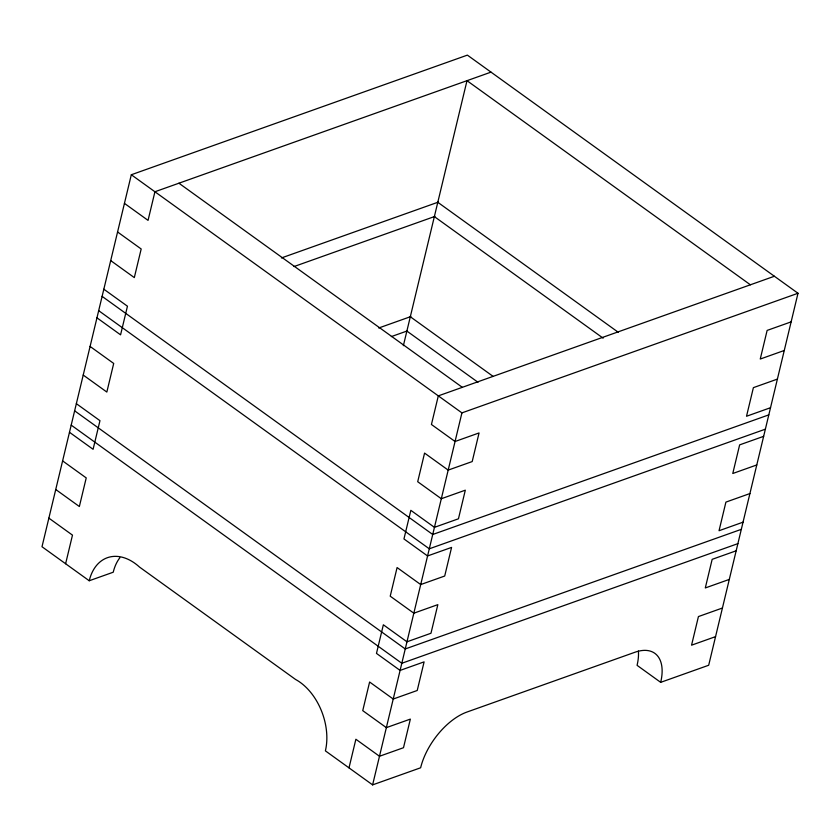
<?xml version="1.0" encoding="UTF-8"?>
<svg xmlns="http://www.w3.org/2000/svg" width="840" height="840" viewBox="0 0 840 840"><rect width="100%" height="100%" fill="white"/><g stroke="black" fill="none" stroke-linecap="round" stroke-linejoin="round"><path stroke-width="1.26" d="M131.313 174.752L42 546.735L89.229 580.755A51.555 34.598 70.4 0 1 139.493 567.053L295.554 679.455A51.555 34.598 70.4 0 1 325.385 750.855L372.614 784.875L420.63 767.781A51.555 27.416 -54.2 0 1 466.945 712.047L634.977 652.239A51.555 27.416 -54.2 0 1 660.681 682.343L708.687 665.249L798 293.265L467.387 55.125L131.313 174.752L461.927 412.881L798 293.265M65.615 563.745L72.482 535.133L48.867 518.123M403.368 345.681L466.998 80.682L750.383 284.792M348.999 767.865L355.877 739.252L379.491 756.263L403.494 747.716L410.361 719.103L386.358 727.639L362.744 710.64L369.611 682.017L393.225 699.027L417.228 690.49L424.106 661.868L400.092 670.415L376.478 653.404L383.355 624.792L406.969 641.802L430.973 633.255L437.84 604.643L413.837 613.19L390.222 596.179L397.089 567.557L420.704 584.567L444.707 576.03L451.584 547.407L427.57 555.954L403.956 538.944L410.834 510.332L434.448 527.341L458.451 518.794L465.318 490.182L441.315 498.729L417.701 481.719L424.568 453.096L448.182 470.106L472.195 461.57L479.062 432.947L455.06 441.494L431.435 424.483L438.312 395.871L774.385 276.255M372.614 784.875L461.927 412.881M491.001 72.135L154.928 191.751L148.05 220.374L124.436 203.364M281.411 257.954L438.322 202.104M294.031 266.543L434.889 216.416M378.725 327.999L410.844 316.565M391.346 336.588L407.411 330.876M791.133 321.877L767.13 330.414L760.252 359.037L784.255 350.49M89.229 580.755L113.232 572.219A51.555 34.598 70.4 0 1 119.879 557.728M777.389 379.103L753.385 387.649L746.519 416.262L770.522 407.715M768.8 414.876L432.726 534.492L102.113 296.363M765.366 429.177L429.293 548.803L98.679 310.663M763.654 436.338L739.641 444.875L732.774 473.498L756.777 464.951M749.91 493.563L725.907 502.11L719.04 530.722L743.043 522.176M741.321 529.337L405.248 648.952L74.634 410.823M737.888 543.638L401.814 663.264L71.201 425.124M736.176 550.799L712.163 559.335L705.296 587.958L729.299 579.411M722.432 608.024L698.428 616.571L691.562 645.183L715.565 636.636M437.798 202.293L618.23 332.252M434.364 216.605L603.12 338.153M410.319 316.754L493.101 376.383M406.886 331.065L477.992 382.284M178.93 183.215L462.315 387.324M117.569 231.977L141.183 248.987L134.316 277.599L110.702 260.589M660.681 682.343L637.067 665.332A51.555 27.416 -54.2 0 0 638.389 651.032M103.824 289.202L127.449 306.212L120.572 334.834L96.957 317.825M90.09 346.437L113.705 363.447L106.838 392.06L83.223 375.05M76.346 403.662L99.96 420.672L93.093 449.295L69.479 432.285M62.612 460.897L86.226 477.907L79.359 506.52L55.745 489.51"/></g></svg>
